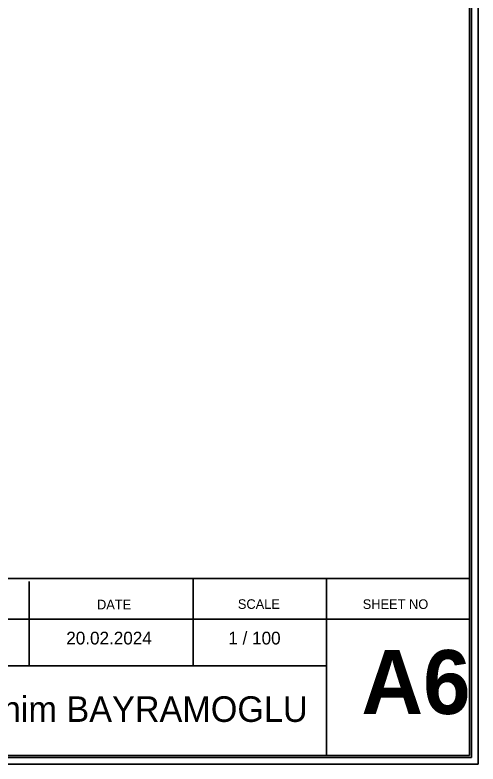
# Model space of a CAD drawing. Header units: millimetres. Extents: x 626118 to 667468, y 4481694 to 4492717.
# Drawn here: x 650064 to 651525, y 4481694 to 4484056 of the extents above; entities that cross this region are included whole.
import ezdxf

# ---------------------------------------------------------------- set-up
doc = ezdxf.new("R2010")
doc.units = ezdxf.units.MM
for name, color, linetype, lineweight in [('DUVAR', 7, 'Continuous', 35), ('iç duvar', 7, 'Continuous', 50), ('YAZI', 7, 'Continuous', 15)]:
    doc.layers.add(name, color=color, linetype=linetype, lineweight=lineweight)
doc.layers.add('LOGO', color=7, linetype='Continuous')

msp = doc.modelspace()

# ---------------------------------------------------------------- linework, layer by layer
at = {"layer": 'DUVAR'}
for p, q in [((651497.24, 4482278.7), (644351.84, 4482278.7)), ((650626.05, 4482275.97), (650626.05, 4482003.36)), ((651046.79, 4482275.97), (651046.79, 4481721.47)), ((650109.04, 4482269.31), (650109.04, 4482003.36)), ((651498.33, 4482150.76), (649573.29, 4482150.76)), ((651046.79, 4482003.36), (649573.29, 4482003.36))]:
    msp.add_line(p, q, dxfattribs=at)
for points in [[(644324.54, 4486494.17), (651524.54, 4486494.17), (651524.54, 4481694.17), (644324.54, 4481694.17)], [(644345.54, 4486473.17), (651503.54, 4486473.17), (651503.54, 4481715.17), (644345.54, 4481715.17)], [(644351.84, 4486466.87), (651497.24, 4486466.87), (651497.24, 4481721.47), (644351.84, 4481721.47)]]:
    msp.add_lwpolyline(points, close=True, dxfattribs=at)
at = {"layer": 'iç duvar', "color": 7, "lineweight": 18}
msp.add_line((651524.54, 4486494.17), (651524.54, 4481694.17), dxfattribs=at)

# ---------------------------------------------------------------- texts
at = {"layer": 'LOGO', "insert": (651156.43, 4482053.42), "char_height": 201.6, "width": 680.2848, "attachment_point": 1}
msp.add_mtext('{\\fGoudy Old Style|b1|i0|c0|p18;A6}', dxfattribs=at)
at = {"layer": 'YAZI', "attachment_point": 1}
for s, insert, char_height, width in [('{\\fStylus BT|b0|i0|c0|p34;DATE}', (650322.69, 4482212.16), 30.24, 215.1793), ('{\\fStylus BT|b0|i0|c0|p34;SCALE}', (650766.93, 4482213.6), 30.24, 165.1095), ('{\\fStylus BT|b0|i0|c0|p34;SHEET NO}', (651160.82, 4482213.38), 30.24, 302.8012), ('{\\fStylus BT|b0|i0|c0|p34;20.02.2024}', (650225.65, 4482111.36), 40.32, 366.9007), ('{\\fStylus BT|b0|i0|c0|p34;1 / \\fStylus BT|b0|i0|c162|p34;1\\fStylus BT|b0|i0|c0|p34;00}', (650736.91, 4482111.36), 40.32, 316.1791), ('{\\fStylus BT|b0|i0|c0|p34;Abdurrahim BAYRAMOGLU}', (649638.81, 4481907.59), 80.64, 1568.7791)]:
    msp.add_mtext(s, dxfattribs=dict(at, insert=insert, char_height=char_height, width=width))

doc.saveas('drawing.dxf')
